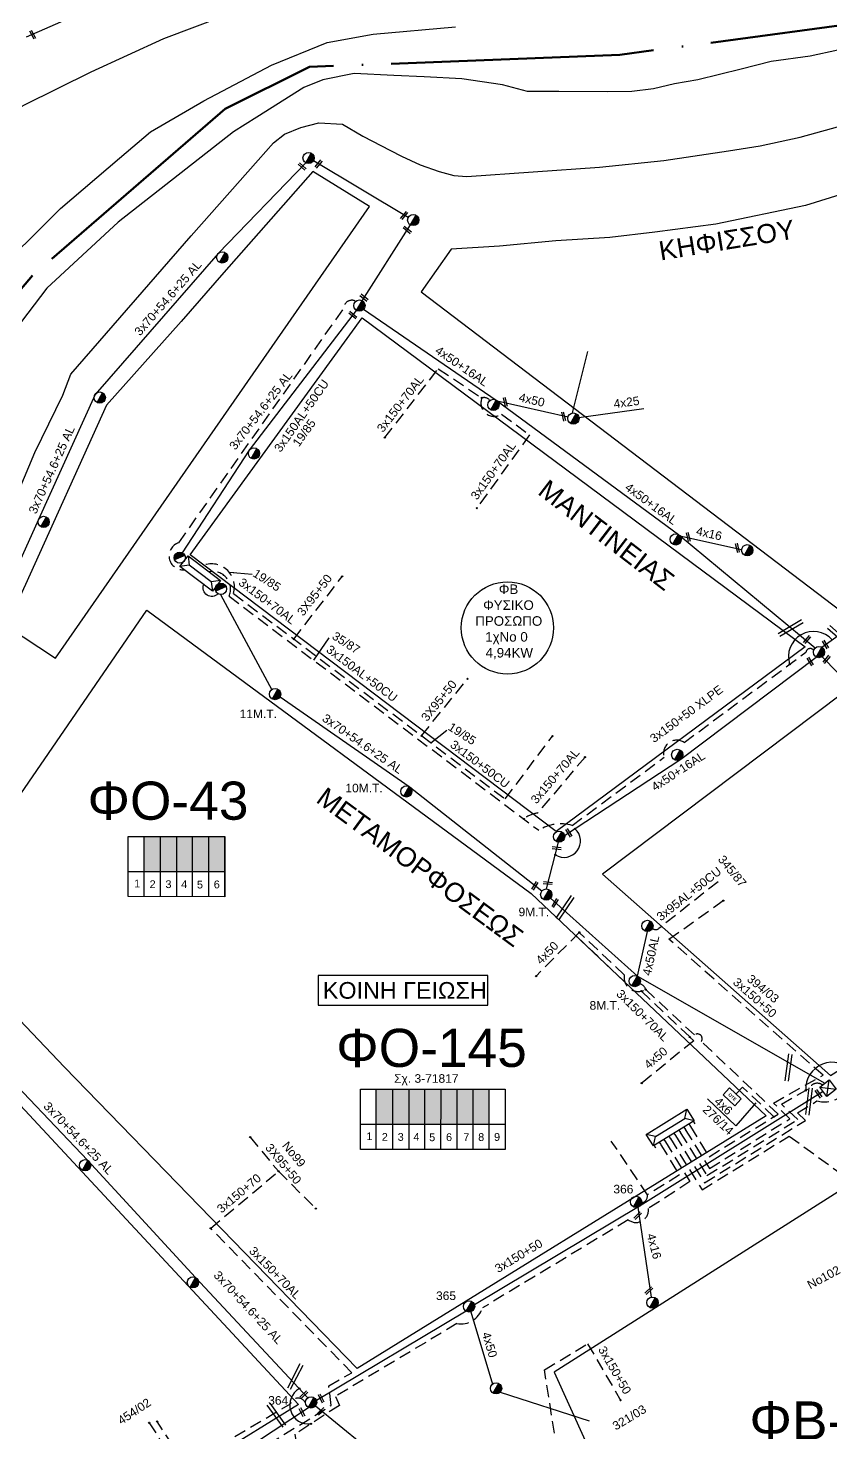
# Model space of a CAD drawing. Header units: millimetres. Extents: x 4998 to 7216, y 1887 to 2914.
# Drawn here: x 6116.1 to 6284.4, y 2134.3 to 2428.9 of the extents above; entities that cross this region are included whole.
import ezdxf
from ezdxf.enums import TextEntityAlignment as Align

# ---------------------------------------------------------------- set-up
doc = ezdxf.new("R2010")
doc.units = ezdxf.units.MM
doc.linetypes.add('ACAD_ISO04W100', pattern=[30, 24, -3, 0, -3])
doc.linetypes.add('DASHED', pattern=[19.05, 12.7, -6.35])
for name, color, linetype, lineweight in [('3x150+50', 7, 'Continuous', 30), ('3x150+50 XLPE', 7, 'SYN_LINE', 30), ('3x150+70', 7, 'Continuous', 30), ('3x150+70AL', 7, 'DASHED', 30), ('3x150AL+50CU', 7, 'Continuous', 30), ('3x70+54.6+25 AL', 7, 'SYN_LINE', 30), ('3X95+50', 7, 'Continuous', 30), ('3x95AL+50CU', 7, 'Continuous', 30), ('4x120+25 AL', 7, 'SYN_LINE', 30), ('4x16', 7, 'Continuous', 30), ('4x25', 7, 'Continuous', 30), ('4x50', 7, 'Continuous', 30), ('4x50+16AL', 7, 'Continuous', 30), ('4x50AL', 7, 'Continuous', 30), ('4x6', 7, 'SYN_LINE', 30), ('Υπόβαθρο ΔΕΗ', 7, 'Continuous', 30)]:
    doc.layers.add(name, color=color, linetype=linetype, lineweight=lineweight)
for name, color, linetype in [('Pillar OTE', 7, 'Continuous'), ('text οδών', 7, 'Continuous'), ('text_kalodion', 7, 'Continuous'), ('Άγνωστα', 7, 'Continuous'), ('ΑΓΝΩΣΤΟ ΥΠΟΓΕΙΟ ΚΑΛΩΔΙΟ', 7, 'DASHED'), ('Επιγραφές - Σχήματα', 7, 'Continuous'), ('Καλώδια ΧΤ   3x150AL+50CU', 7, 'DASHED'), ('Καλώδια ΧΤ   3x150AL+50XLPE', 7, 'DASHED'), ('Μηχανική τομή', 7, 'Continuous'), ('Πλεκτός Στύλος', 7, 'Continuous'), ('Στύλος ΦΜ', 7, 'Continuous'), ('Στύλος ΦΜ @ 1', 7, 'Continuous'), ('Συνδέσεις', 7, 'Continuous'), ('Τομή', 7, 'Continuous'), ('Υποσταθμός εναέριος 2 στύλων', 7, 'Continuous'), ('Υποσταθμός πόλεως', 7, 'Continuous')]:
    doc.layers.add(name, color=color, linetype=linetype)
doc.styles.add('arial', font='ARIAL.TTF')
doc.styles.get("Standard").update_dxf_attribs({"font": 'ARIAL.TTF'})
doc.linetypes.add('PRANES_1r', pattern='A,0.5,[137,SPECLINE.shx,S=1,R=180,X=0,Y=0],0.5', length=1)
doc.linetypes.add('SYN_LINE', pattern='A,0.5,-0.0001,["/\\/\\/\\/",Standard,S=0.1,R=0,X=0,Y=-0.05],-0.25', length=0.7501)
doc.dimstyles.new('ISO-25', dxfattribs={"dimtxt": 2.5, "dimasz": 2.5, "dimexe": 1.25, "dimexo": 0.625, "dimtad": 1, "dimtxsty": 'Standard', "dimcen": 2.5, "dimadec": 0, "dimazin": 0, "dimtfac": 1, "dimtmove": 0, "dimatfit": 3, "dimfxl": 1, "dimarcsym": 0})

# ---------------------------------------------------------------- blocks, each defined once
blk = doc.blocks.new('ΥΠΑΡΧΩΝ ΤΣΙΜΕΝΤΕΝΙΟΣ ΣΤΥΛΟΣ')
at = {"layer": 'Στύλος ΦΜ'}
blk.add_hatch(color=7, dxfattribs=at).paths.add_polyline_path([(-1.29, -2.28, 0.574793), (2.62, 0, 0.268822), (1.3, 2.27)])
at = {"layer": 'Στύλος ΦΜ', "color": 7}
blk.add_line((-1.29, -2.28), (1.3, 2.27), dxfattribs=at)
blk.add_circle((0, 0), 2.62, dxfattribs=at)
at = {"layer": 'Στύλος ΦΜ', "flags": 4}
for tag, p in [('ΤΥΠΟΣ', (-4.91, 3.03)), ('ΑΡΙΘΜΟΣ', (-4.68, 8.05))]:
    blk.add_attdef(tag, p, '', height=4, dxfattribs=at)
blk = doc.blocks.new('ΥΠΟΣΤΑΘΜΟΣ ΕΝΑΕΡΙΟΣ ΕΠΙ 2 ΣΤΥΛΩΝ')
at = {"layer": 'Υποσταθμός εναέριος 2 στύλων', "linetype": 'Continuous'}
for points in [[(-11.97, -2.11, 0.574793), (-8.45, -0.07, 0.268822), (-9.64, 1.98)], [(9.68, -2.15, 0.574793), (13.19, -0.1, 0.268822), (12.01, 1.95)]]:
    blk.add_hatch(color=256, dxfattribs=at).paths.add_polyline_path(points)
for p, q in [((-11.97, -2.11), (-9.64, 1.98)), ((9.68, -2.15), (12.01, 1.95))]:
    blk.add_line(p, q, dxfattribs=at)
for centre in [(-10.81, -0.07), (10.84, -0.1)]:
    blk.add_circle(centre, 2.36, dxfattribs=at)
at = {"layer": 'Υποσταθμός πόλεως', "linetype": 'Continuous', "ltscale": 40}
blk.add_lwpolyline([(-8.57, 2.82), (8.57, 2.82), (8.57, -2.82), (-8.57, -2.82)], close=True, dxfattribs=at)
for points in [[(-5.75, 0), (-8.57, 2.82)], [(-8.57, -2.82), (-5.75, 0)], [(-5.75, 0), (5.75, 0)], [(5.75, 0), (8.57, 2.82)], [(8.57, -2.82), (5.75, 0)]]:
    blk.add_lwpolyline(points, dxfattribs=at)
at = {"layer": 'Υποσταθμός εναέριος 2 στύλων', "ltscale": 40, "flags": 1}
for tag, p in [('ΜΕΤΑΣΧΗΜΑΤΙΣΜΟΣ', (14.09, 2.51)), ('ΙΣΧΥΣ', (14.07, -0.28)), ('ΑΡΙΘΜΟΣ', (14.19, -3))]:
    blk.add_attdef(tag, p, '', height=1.8, dxfattribs=at)
blk = doc.blocks.new('ΜΗΧΑΝΙΚΗ ΤΟΜΗ')
at = {"layer": 'Μηχανική τομή', "ltscale": 40}
for p, q in [((-1.9, 0.8), (5.7, 0.8)), ((-1.9, -0.8), (5.7, -0.8))]:
    blk.add_line(p, q, dxfattribs=at)
blk = doc.blocks.new('_ΣΥΝΔΕΣΗ')
at = {"layer": 'Συνδέσεις', "linetype": 'SYN_LINE', "ltscale": 40}
blk.add_hatch(color=256, dxfattribs=at).paths.add_polyline_path([(0.5, 0, 1), (-0.5, 0, 1)])
at = {"layer": 'Συνδέσεις'}
blk.add_circle((0, 0), 0.5, dxfattribs=at)
blk = doc.blocks.new('ΤΟΜΗ')
at = {"layer": 'Τομή', "ltscale": 40}
for p, q in [((-5.7, 0), (17.1, 0)), ((-5.7, -2.8), (17.1, -2.8))]:
    blk.add_line(p, q, dxfattribs=at)
blk = doc.blocks.new('ΥΠΟΣΤΑΘΜΟΣ ΠΟΛΕΩΣ 9 ΑΝΑΧΩΡΗΣΕΩΝ')
at = {"layer": 'Υποσταθμός πόλεως', "ltscale": 40}
for p, q in [((-9.63, -2.82), (-9.63, -4)), ((-7.12, -2.82), (-7.12, -4)), ((-4.84, -2.82), (-4.84, -4)), ((-2.36, -2.82), (-2.36, -4)), ((0.09, -2.82), (0.09, -4)), ((2.55, -2.82), (2.55, -4)), ((5.02, -2.82), (5.02, -4)), ((7.48, -2.82), (7.48, -4)), ((9.61, -2.82), (9.61, -4))]:
    blk.add_line(p, q, dxfattribs=at)
blk.add_lwpolyline([(-10.02, 2.82), (10.02, 2.82), (10.02, -2.82), (-10.02, -2.82)], close=True, dxfattribs=at)
for points in [[(-7.21, 0), (-10.02, 2.82)], [(-10.02, -2.82), (-7.21, 0)], [(-7.21, 0), (7.21, 0)], [(7.21, 0), (10.02, 2.82)], [(10.02, -2.82), (7.21, 0)]]:
    blk.add_lwpolyline(points, dxfattribs=at)
at = {"layer": 'Υποσταθμός πόλεως', "linetype": 'SYN_LINE', "ltscale": 40, "flags": 1}
for tag, p in [('ΜΕΤΑΣΧΗΜΑΤΙΣΜΟΣ', (10.79, 1.71)), ('ΙΣΧΥΣ', (10.77, -1.08)), ('ΑΡΙΘΜΟΣ', (10.89, -3.8))]:
    blk.add_attdef(tag, p, '', height=1.8, dxfattribs=at)
blk = doc.blocks.new('STYLOS PLEKTOS')
at = {"layer": 'Πλεκτός Στύλος', "ltscale": 40}
blk.add_lwpolyline([(731.77, 1613.62), (736.74, 1613.62), (736.74, 1608.66), (731.77, 1608.66)], close=True, dxfattribs=at)
blk.add_lwpolyline([(731.77, 1613.62), (736.74, 1608.66), (731.77, 1608.66), (736.74, 1613.62)], dxfattribs=at)
blk = doc.blocks.new('PILLAR ΟΤΕ')
at = {"layer": 'Pillar OTE', "ltscale": 40}
blk.add_lwpolyline([(-3.31, 2.02), (3.39, 2.02), (3.39, -1.99), (-3.31, -1.99)], close=True, dxfattribs=at)
at = {"layer": 'Pillar OTE', "insert": (-1.81, 0.71), "char_height": 1.3575, "width": 109.961, "attachment_point": 1}
blk.add_mtext('{\\fArial|b1|i0|c161|p34;OTE}', dxfattribs=at)

msp = doc.modelspace()

# ---------------------------------------------------------------- hatches: boundary and pattern name
at = {"layer": 'Καλώδια ΧΤ   3x150AL+50CU', "linetype": 'DASHED', "lineweight": -3, "ltscale": 0.2}
h = msp.add_hatch(color=173, dxfattribs=at)
h.dxf.hatch_style = 1
h.paths.add_polyline_path([(6143.88, 2259.37), (6140.44, 2259.37), (6140.44, 2252.01), (6143.88, 2252.01)])
h = msp.add_hatch(color=85, dxfattribs=at)
h.dxf.hatch_style = 1
h.paths.add_polyline_path([(6143.88, 2252.01), (6147.32, 2252.01), (6147.32, 2259.37), (6143.88, 2259.37)])
h = msp.add_hatch(color=2, dxfattribs=at)
h.dxf.hatch_style = 1
h.paths.add_polyline_path([(6150.62, 2259.37), (6147.32, 2259.37), (6147.32, 2252.01), (6150.62, 2252)])
h = msp.add_hatch(color=1, dxfattribs=at)
h.dxf.hatch_style = 1
h.paths.add_polyline_path([(6150.62, 2252), (6154, 2252), (6154, 2259.37), (6150.62, 2259.37)])
h = msp.add_hatch(color=151, dxfattribs=at)
h.dxf.hatch_style = 1
h.paths.add_polyline_path([(6154, 2252), (6157.4, 2252), (6157.4, 2259.37), (6154, 2259.37)])
h = msp.add_hatch(color=1, dxfattribs=at)
h.dxf.hatch_style = 1
h.paths.add_polyline_path([(6192.56, 2206.37), (6189.12, 2206.37), (6189.12, 2199.01), (6192.56, 2199)])
h = msp.add_hatch(color=151, dxfattribs=at)
h.dxf.hatch_style = 1
h.paths.add_polyline_path([(6192.56, 2199), (6196, 2199), (6196, 2206.37), (6192.56, 2206.37)])
h = msp.add_hatch(color=62, dxfattribs=at)
h.dxf.hatch_style = 1
h.paths.add_polyline_path([(6199.3, 2206.37), (6196, 2206.37), (6196, 2199), (6199.3, 2199)])
h = msp.add_hatch(color=85, dxfattribs=at)
h.dxf.hatch_style = 1
h.paths.add_polyline_path([(6199.3, 2199), (6202.68, 2198.99), (6202.69, 2206.37), (6199.3, 2206.37)])
h = msp.add_hatch(color=6, dxfattribs=at)
h.dxf.hatch_style = 1
h.paths.add_polyline_path([(6202.68, 2198.99), (6206.08, 2198.99), (6206.08, 2206.37), (6202.69, 2206.37)])
h = msp.add_hatch(color=173, dxfattribs=at)
h.dxf.hatch_style = 1
h.paths.add_polyline_path([(6206.08, 2198.99), (6209.48, 2198.99), (6209.48, 2206.36), (6206.08, 2206.36)])
h = msp.add_hatch(color=133, dxfattribs=at)
h.dxf.hatch_style = 1
h.paths.add_polyline_path([(6209.42, 2198.99), (6212.81, 2198.98), (6212.82, 2206.36), (6209.42, 2206.36)])

# ---------------------------------------------------------------- linework, layer by layer
at = {"lineweight": -3, "ltscale": 0.2}
msp.add_circle((6216.61, 2303.09), 9.67, dxfattribs=at)
at = {"layer": '3x150+50', "color": 151, "linetype": 'DASHED', "lineweight": -3, "ltscale": 0.2}
msp.add_lwpolyline([(6253.91, 2197.9), (6258.97, 2189.72), (6275.84, 2200.13), (6272.37, 2203.42), (6282.78, 2209.28), (6250.47, 2237.8), (6261.87, 2245.9)], dxfattribs=at)
at = {"layer": '3x150+50', "color": 62, "linetype": 'DASHED', "lineweight": -3, "ltscale": 0.2}
msp.add_lwpolyline([(6252.86, 2197.26), (6258.45, 2188.22), (6277.47, 2199.97), (6274.04, 2203.21), (6279.85, 2206.49, -0.469685), (6282.66, 2207.24)], format="xyb", dxfattribs=at)
at = {"layer": '3x150+50', "color": 85, "linetype": 'DASHED', "lineweight": -3, "ltscale": 0.2}
msp.add_lwpolyline([(6249.72, 2195.31), (6254.87, 2186.98), (6246.16, 2181.31, -0.669386), (6241.96, 2178.95), (6211.39, 2160.47, -0.376843), (6206.01, 2157.17), (6180.59, 2141.92), (6181.41, 2140.04), (6172.03, 2133.96), (6172.29, 2132.69), (6167.75, 2129.92)], format="xyb", dxfattribs=at)
at = {"layer": '3x150+50', "color": 173, "linetype": 'DASHED', "lineweight": -3, "ltscale": 0.2}
msp.add_lwpolyline([(6245.98, 2184.21), (6238.39, 2195.46)], dxfattribs=at)
at = {"layer": '3x150+50', "color": 133, "linetype": 'DASHED', "lineweight": -3, "ltscale": 0.2}
msp.add_lwpolyline([(6250.78, 2195.97), (6257.41, 2185.23), (6275.69, 2196.52), (6287.55, 2187.9), (6288.45, 2188.39, -0.705787), (6289.45, 2189.08, -2.165294)], format="xyb", dxfattribs=at)
at = {"layer": '3x150+50', "color": 173, "linetype": 'DASHED', "lineweight": -3, "ltscale": 0.2}
msp.add_lwpolyline([(6248.75, 2194.71), (6252.68, 2188.35), (6245.98, 2184.21, -0.378575), (6244.76, 2182.45)], format="xyb", dxfattribs=at)
at = {"layer": '3x150+50', "color": 2, "linetype": 'DASHED', "lineweight": -3, "ltscale": 0.2}
msp.add_lwpolyline([(6267.42, 2073.82, 0.205108), (6269.08, 2075.97), (6271.15, 2078.6), (6273.24, 2077.28), (6276.53, 2081.76), (6265.24, 2089.91, -0.56087), (6259.02, 2093.98), (6226.81, 2115.8), (6228.82, 2119.15), (6224.39, 2147.48), (6233.43, 2152.94), (6240.41, 2141.01)], format="xyb", dxfattribs=at)
at = {"layer": '3x150+50', "color": 6, "linetype": 'DASHED', "lineweight": -3, "ltscale": 0.2}
for points in [[(6141.5, 2136.39), (6149.09, 2124.59), (6149.75, 2124.85)], [(6149.75, 2124.85), (6150.63, 2125.39), (6143.2, 2136.62)]]:
    msp.add_lwpolyline(points, dxfattribs=at)
at = {"layer": '3x150+50 XLPE', "color": 1, "linetype": 'DASHED', "lineweight": -3, "ltscale": 0.2}
msp.add_lwpolyline([(6251.82, 2196.61), (6257.93, 2186.72), (6279.1, 2199.8), (6277.45, 2201.36), (6281.5, 2203.89, 0.477914), (6288.68, 2208.87), (6308.67, 2221.05, 0.300005), (6313.29, 2224), (6332.5, 2236.95, 0.32599), (6335.03, 2238.28)], format="xyb", dxfattribs=at)
at = {"layer": '3x150+70', "color": 85, "linetype": 'DASHED', "lineweight": -3, "ltscale": 0.2}
msp.add_lwpolyline([(6154.41, 2177.17), (6168.62, 2189.13)], dxfattribs=at)
at = {"layer": '3x150+70AL', "color": 85, "linetype": 'DASHED', "lineweight": -3, "ltscale": 0.2}
for points in [[(6190.93, 2343), (6202.12, 2357.44), (6211.26, 2351.32, -0.326335), (6212.95, 2350.78, 22.441976)], [(6211.26, 2351.32, 0.741426), (6215.4, 2347.93), (6221.24, 2343.57), (6210.21, 2328.22)]]:
    msp.add_lwpolyline(points, format="xyb", dxfattribs=at)
at = {"layer": '3x150+70AL', "color": 1, "linetype": 'DASHED', "lineweight": -3, "ltscale": 0.2}
msp.add_lwpolyline([(6152.52, 2316.06, -0.655083), (6159.16, 2310.32), (6216.15, 2267.22), (6226.05, 2280.4)], format="xyb", dxfattribs=at)
at = {"layer": '3x150+70AL', "color": 151, "linetype": 'DASHED', "lineweight": -3, "ltscale": 0.2}
msp.add_lwpolyline([(6232.89, 2276), (6222.92, 2264.24, 0.155502), (6220.05, 2263.01, -0.798596)], format="xyb", dxfattribs=at)
at = {"layer": '3x150+70AL', "color": 6, "linetype": 'DASHED', "lineweight": -3, "ltscale": 0.2}
for points in [[(6245.58, 2227.26, -0.635879), (6241.1, 2230.32), (6231.68, 2239.22)], [(6254.96, 2198.55), (6258.89, 2192.19), (6273.35, 2201.12), (6257.26, 2216.37, 0.863497), (6255.84, 2217.72), (6245.58, 2227.26, 0.278423), (6244.34, 2228.44)]]:
    msp.add_lwpolyline(points, format="xyb", dxfattribs=at)
msp.add_lwpolyline([(6244.69, 2226.92), (6254.86, 2217.28)], dxfattribs=at)
at = {"layer": '3x150+70AL', "color": 85, "linetype": 'DASHED', "lineweight": -3, "ltscale": 0.2}
msp.add_lwpolyline([(6166.52, 2131.9), (6179.69, 2140.03), (6179.15, 2144.1), (6184, 2146.87), (6154.41, 2177.17)], dxfattribs=at)
at = {"layer": '3x150AL+50CU', "color": 2, "linetype": 'DASHED', "lineweight": -3, "ltscale": 0.2}
msp.add_lwpolyline([(6148.87, 2315.29, -0.904144), (6147.74, 2320.97), (6182.25, 2370.04, -0.537919), (6184.72, 2371.67, -0.537919)], format="xyb", dxfattribs=at)
at = {"layer": '3x150AL+50CU', "color": 151, "linetype": 'DASHED', "lineweight": -3, "ltscale": 0.2}
msp.add_lwpolyline([(6154.09, 2314.87, -0.606552), (6158.27, 2309.73), (6223.19, 2260.64, -0.221256), (6230.19, 2261.65), (6249.47, 2275.95, -0.71394), (6253.66, 2279.06), (6279.2, 2298.01, -0.67042), (6280.81, 2298.39)], format="xyb", dxfattribs=at)
at = {"layer": '3x150AL+50CU', "linetype": 'Continuous', "lineweight": -3, "ltscale": 0.2}
msp.add_lwpolyline([(6155.95, 2310.28, -0.837039), (6152.95, 2312.2, 1.805192)], format="xyb", dxfattribs=at)
at = {"layer": '3x70+54.6+25 AL', "color": 2, "linetype": 'SYN_LINE', "lineweight": -3, "ltscale": 20}
for points in [[(6174.34, 2400.62), (6155.99, 2381.62), (6130.19, 2352.07), (6118.31, 2325.8), (6111.76, 2311.19), (6108.73, 2301.86)], [(6195.82, 2389.14), (6175.95, 2401.09)], [(6186.17, 2371.72), (6196.3, 2387.62)]]:
    msp.add_lwpolyline(points, dxfattribs=at)
at = {"layer": '3x70+54.6+25 AL', "color": 85, "linetype": 'SYN_LINE', "lineweight": -3, "ltscale": 20}
for points in [[(6148.52, 2318.85), (6162.52, 2340.36), (6185.01, 2369.68)], [(6174.8, 2141.62), (6151.25, 2166.85), (6128.67, 2191.42), (6101.45, 2219.93)]]:
    msp.add_lwpolyline(points, dxfattribs=at)
at = {"layer": '3x70+54.6+25 AL', "color": 173, "linetype": 'SYN_LINE', "lineweight": -3, "ltscale": 20}
for points in [[(6156.44, 2310.12), (6167.2, 2290.13)], [(6168.96, 2288.65), (6196.02, 2269.81), (6223.86, 2247.94)], [(6282.78, 2205.87), (6244.45, 2181.88), (6209.71, 2161.1)], [(6207.99, 2159.77), (6176.57, 2141.03)], [(6176.39, 2139.93), (6191.24, 2127.77)]]:
    msp.add_lwpolyline(points, dxfattribs=at)
at = {"layer": '3x70+54.6+25 AL', "color": 173, "linetype": 'SYN_LINE', "lineweight": -3, "ltscale": 12}
msp.add_lwpolyline([(6224.83, 2248.35), (6227.33, 2258.14)], dxfattribs=at)
at = {"layer": '3x70+54.6+25 AL', "color": 6, "linetype": 'SYN_LINE', "lineweight": -3, "ltscale": 20}
msp.add_lwpolyline([(6225.64, 2246.39), (6243.89, 2230.04), (6283.14, 2207.6)], dxfattribs=at)
at = {"layer": '3x70+54.6+25 AL', "color": 27, "linetype": 'SYN_LINE', "lineweight": -3, "ltscale": 20}
msp.add_lwpolyline([(6067.59, 2072.31), (6083.14, 2081.81), (6103.42, 2094.06), (6137.7, 2114.97), (6174.88, 2139.62)], dxfattribs=at)
at = {"layer": '3X95+50', "color": 1, "linetype": 'DASHED', "lineweight": -3, "ltscale": 0.2}
for points in [[(6171.83, 2300.73), (6181.98, 2313.91)], [(6198.62, 2280.47), (6208.23, 2292.4)]]:
    msp.add_lwpolyline(points, dxfattribs=at)
at = {"layer": '3X95+50', "color": 85, "linetype": 'DASHED', "lineweight": -3, "ltscale": 0.2}
msp.add_lwpolyline([(6162.67, 2196.31), (6168.62, 2189.13), (6176.46, 2181.29)], dxfattribs=at)
at = {"layer": '3x95AL+50CU', "color": 6, "linetype": 'DASHED', "lineweight": -3, "ltscale": 0.2}
msp.add_lwpolyline([(6260.79, 2249.87), (6248.33, 2240.03, -0.369475), (6247.03, 2240.08, -22.658556)], format="xyb", dxfattribs=at)
at = {"layer": '4x120+25 AL', "color": 151, "linetype": 'SYN_LINE', "lineweight": -3, "ltscale": 20}
msp.add_lwpolyline([(6282.51, 2299.03), (6310.75, 2319.23), (6335.32, 2337.68), (6370.52, 2366.11)], dxfattribs=at)
at = {"layer": '4x16', "color": 85, "linetype": 'Continuous', "lineweight": -3, "ltscale": 0.2}
msp.add_lwpolyline([(6252.79, 2322.41), (6265.71, 2319.54)], dxfattribs=at)
at = {"layer": '4x16', "color": 173, "linetype": 'Continuous', "lineweight": -3, "ltscale": 0.2}
msp.add_lwpolyline([(6243.92, 2181.57), (6246.73, 2162.72)], dxfattribs=at)
at = {"layer": '4x25', "color": 85, "linetype": 'SYN_LINE', "lineweight": -3, "ltscale": 15}
for points in [[(6230.25, 2348.17), (6233.48, 2361.04)], [(6231.6, 2347.24), (6245.19, 2349.09)]]:
    msp.add_lwpolyline(points, dxfattribs=at)
at = {"layer": '4x50', "color": 85, "linetype": 'Continuous', "lineweight": -3, "ltscale": 0.2}
msp.add_lwpolyline([(6214.49, 2350.72), (6229.32, 2347.35)], dxfattribs=at)
at = {"layer": '4x50', "color": 6, "linetype": 'DASHED', "lineweight": -3, "ltscale": 0.2}
for points in [[(6231.68, 2239.22), (6222.64, 2230.07)], [(6254.86, 2217.28), (6255.66, 2216.52), (6244.76, 2207.6)]]:
    msp.add_lwpolyline(points, dxfattribs=at)
at = {"layer": '4x50', "color": 173, "linetype": 'SYN_LINE', "lineweight": -3, "ltscale": 20}
for points in [[(6208.94, 2159.67), (6213.47, 2144.51)], [(6215.07, 2142.77), (6233.77, 2136.76)]]:
    msp.add_lwpolyline(points, dxfattribs=at)
at = {"layer": '4x50+16AL', "color": 1, "linetype": 'Continuous', "lineweight": -3, "ltscale": 0.2}
msp.add_lwpolyline([(6174.52, 2451.07), (6145.49, 2440.1), (6115.73, 2426.99)], dxfattribs=at)
at = {"layer": '4x50+16AL', "color": 85, "linetype": 'Continuous', "lineweight": -3, "ltscale": 0.2}
msp.add_lwpolyline([(6186.46, 2369.91), (6214.27, 2350.89), (6252.48, 2322.67), (6281.13, 2298.88)], dxfattribs=at)
at = {"layer": '4x50+16AL', "color": 173, "linetype": 'Continuous', "lineweight": -3, "ltscale": 0.2}
for points in [[(6228.59, 2259.53), (6252.94, 2275.55), (6281.35, 2296.98)], [(6282.61, 2297.05), (6298.97, 2280.32), (6318.6, 2258.77), (6333.96, 2240.38)]]:
    msp.add_lwpolyline(points, dxfattribs=at)
at = {"layer": '4x50AL', "color": 6, "linetype": 'Continuous', "lineweight": -3, "ltscale": 0.2}
msp.add_lwpolyline([(6243.89, 2230.04), (6245.95, 2239.42)], dxfattribs=at)
at = {"layer": '4x6', "color": 6, "linetype": 'DASHED', "lineweight": -3, "ltscale": 0.2}
msp.add_lwpolyline([(6272.47, 2200.57), (6265.91, 2206.79), (6264.57, 2205.38)], dxfattribs=at)
at = {"layer": 'Pillar OTE', "lineweight": -3, "ltscale": 40}
for points in [[(6137.11, 2246.73), (6137.11, 2259.37), (6157.4, 2259.37), (6157.4, 2246.72), (6137.11, 2246.74)], [(6140.44, 2246.73), (6140.44, 2259.37)], [(6143.88, 2246.73), (6143.88, 2259.37)], [(6147.32, 2246.73), (6147.32, 2259.37)], [(6150.62, 2246.72), (6150.62, 2259.37)], [(6154, 2246.72), (6154, 2259.37)], [(6157.4, 2246.72), (6157.4, 2259.37)], [(6137.11, 2252.02), (6157.4, 2252)], [(6185.79, 2193.73), (6185.79, 2206.37), (6216.13, 2206.37), (6216.13, 2193.7), (6185.79, 2193.73)], [(6189.12, 2193.72), (6189.12, 2206.37)], [(6192.56, 2193.72), (6192.56, 2206.37)], [(6196, 2193.72), (6196, 2206.37)], [(6199.3, 2193.71), (6199.3, 2206.37)], [(6202.68, 2193.71), (6202.69, 2206.37)], [(6206.08, 2193.71), (6206.08, 2206.37)], [(6209.42, 2193.7), (6209.42, 2206.37)], [(6212.81, 2193.7), (6212.81, 2206.37)], [(6185.79, 2199.01), (6216.13, 2198.98)]]:
    msp.add_lwpolyline(points, dxfattribs=at)
at = {"layer": 'ΑΓΝΩΣΤΟ ΥΠΟΓΕΙΟ ΚΑΛΩΔΙΟ', "color": 85, "linetype": 'DASHED', "lineweight": -3, "ltscale": 0.2}
msp.add_lwpolyline([(6163.22, 2127.12), (6160.04, 2125.03), (6156.16, 2131.58), (6171.13, 2140.36, -0.72014), (6174.29, 2140.5, -78.628314)], format="xyb", dxfattribs=at)
at = {"layer": 'Επιγραφές - Σχήματα', "color": 190, "lineweight": -3}
msp.add_lwpolyline([(6176.96, 2223.99), (6212.48, 2223.99), (6212.48, 2230.17), (6176.96, 2230.17)], close=True, dxfattribs=at)
at = {"layer": 'Καλώδια ΧΤ   3x150AL+50XLPE', "linetype": 'DASHED', "lineweight": -3, "ltscale": 0.2}
msp.add_lwpolyline([(6231, 2238.53), (6241.1, 2228.95)], dxfattribs=at)
at = {"layer": 'Υπόβαθρο ΔΕΗ', "color": 1, "linetype": 'ACAD_ISO04W100', "lineweight": 50, "ltscale": 2}
msp.add_lwpolyline([(6875.63, 2894.56), (6877.34, 2846.94), (6789.46, 2728.42), (6770.52, 2707.68), (6735.34, 2642.61), (6643.69, 2588.11), (6538.68, 2544.64), (6459.34, 2483.54), (6366.41, 2440.13), (6240.21, 2423.29), (6175.15, 2420.75), (6157.42, 2411.94), (6117.06, 2377.02), (6097.86, 2354.42), (6056.76, 2253.54), (6013.41, 2177.22), (5914.93, 2205.37), (5712.02, 2301.75), (5516.53, 2394.53), (5477.12, 2307.98), (5198.63, 2458.37), (5075.92, 2223.97), (5041.82, 2232.51)], dxfattribs=at)
at = {"layer": 'Υπόβαθρο ΔΕΗ', "color": 7, "lineweight": -3}
for points in [[(5957.6, 2149.17), (5940.79, 2154.77), (5927.82, 2162.33), (5941.75, 2178.32), (5950.71, 2188.66), (5979.58, 2209.33), (6008.04, 2229.72), (6021.82, 2249.13), (6035.86, 2284.69), (6044.38, 2309.69), (6065.9, 2356.83), (6071.88, 2369.85), (6077.28, 2378.23), (6092.49, 2397.07), (6108.48, 2409.05), (6115.38, 2412.83), (6129.32, 2419.73), (6144.62, 2426.74), (6162.94, 2433.66)], [(6105.03, 2310.19), (6117.56, 2339.89), (6123.41, 2351.89), (6125.07, 2356.31), (6150.29, 2385.35), (6164.36, 2401.2), (6167.58, 2404.85), (6169.91, 2406.63), (6173.29, 2408.03), (6177.09, 2409.04), (6182.04, 2408.77), (6186.31, 2406.21), (6192.1, 2403.23), (6194.39, 2402.03), (6198.31, 2400.24), (6202.28, 2398.8), (6205.4, 2397.98), (6208.14, 2397.78), (6235.94, 2399.74), (6249.4, 2401.16), (6262.94, 2403.12), (6269.61, 2404.17), (6278, 2406), (6291.12, 2409.65)], [(6264.49, 2198.64), (6258.58, 2204.3)]]:
    msp.add_lwpolyline(points, dxfattribs=at)
at = {"layer": 'Υπόβαθρο ΔΕΗ', "linetype": 'PRANES_1r', "lineweight": -3, "ltscale": 0.2}
for points in [[(6107.6, 2375.92), (6122.9, 2391.08), (6135.32, 2401.62), (6141.82, 2407.14), (6152.96, 2413.67), (6167.19, 2421.11), (6178.85, 2425.89), (6188.48, 2427.6), (6205.73, 2429.18)], [(6291.65, 2425.52), (6280.11, 2423.02), (6271.92, 2421.87), (6265.59, 2420.31), (6256.51, 2418.01), (6251.63, 2417.22), (6247.27, 2416.18), (6242.71, 2415.62), (6237.6, 2415.51), (6227.42, 2415.58), (6220.85, 2415.62), (6215.56, 2417.01), (6207.06, 2418.28), (6199.14, 2418.67), (6192.77, 2418.98), (6184.52, 2419.39), (6177.89, 2418.01), (6173.91, 2416.46), (6164.07, 2410.22), (6159.19, 2407.12), (6134.99, 2388.16), (6120.04, 2374.34), (6113.43, 2365.62)]]:
    msp.add_lwpolyline(points, dxfattribs=at)
at = {"layer": 'Υπόβαθρο ΔΕΗ', "color": 7, "lineweight": -3}
for points in [[(6361.45, 2361.1), (6330.23, 2393.75), (6325.44, 2398.19), (6324.01, 2399.82), (6322.23, 2400.74), (6319.58, 2402.27), (6316.96, 2403.09), (6312.55, 2402.99), (6308.28, 2401.85), (6303.25, 2399.91), (6297.04, 2397.51), (6292.57, 2395.87), (6279.13, 2391.72), (6260.27, 2387.75), (6247.54, 2386.12), (6238.09, 2384.99), (6226.73, 2384.25), (6214.96, 2383.15), (6204.82, 2382.54), (6198.56, 2373.56), (6288.34, 2305.3)], [(6111.62, 2303.5), (6121.84, 2296.72), (6187.7, 2391.48), (6175.79, 2398.85), (6157.17, 2377.63), (6148.24, 2367.33), (6132.59, 2349.84), (6115.6, 2312.18)], [(6186.14, 2368.15), (6279.03, 2299.13), (6226.83, 2260.4), (6150.12, 2318.4)], [(6141.05, 2306.78), (6221.62, 2247.42), (6270.84, 2200.74), (6185.11, 2147.78), (6123.74, 2211), (6110.22, 2225.13), (6106.3, 2230.9), (6104.08, 2235.5), (6103, 2241.41), (6103.12, 2245.57), (6105.01, 2253.71), (6109.64, 2261.15)], [(6286.9, 2289.39), (6236.55, 2251.42), (6284.33, 2209.25), (6332.32, 2239.39)], [(6034.85, 2091.69), (6043.61, 2158.73), (6085.58, 2223.12), (6099.65, 2218.89), (6172.81, 2140.21), (6064.15, 2073.09)], [(6335.1, 2156.06), (6289.61, 2187.1), (6226.43, 2147.03), (6236.37, 2125.08), (6231.02, 2117), (6279.85, 2082.7)]]:
    msp.add_lwpolyline(points, close=True, dxfattribs=at)
at = {"layer": 'Υπόβαθρο ΔΕΗ', "lineweight": -3}
for centre, radius, start, end in [((6280.81, 2297.07), 5.28, 42.1255, 197.6807), ((6228.5, 2258.4), 3.43, 237.4691, 48.4608), ((6284.72, 2206.41), 5.58, 39.4651, 183.3248), ((6174.95, 2140.1), 3.97, 119.5384, 276.7322)]:
    msp.add_arc(centre, radius, start, end, dxfattribs=at)

# ---------------------------------------------------------------- block references
at = {"layer": '3x150+50', "lineweight": -3, "ltscale": 0.2, "xscale": 0.5, "yscale": 0.5, "zscale": 0.5, "rotation": 37.45041237552595}
msp.add_blockref('STYLOS PLEKTOS', (6482.21, 1343.79), dxfattribs=at)
at = {"layer": 'Pillar OTE', "xscale": 0.5, "yscale": 0.5, "zscale": 0.5, "rotation": 317.0000000000001}
msp.add_blockref('PILLAR ΟΤΕ', (6263.71, 2204.73), dxfattribs=at)
at = {"layer": 'Μηχανική τομή', "lineweight": -3}
for p, xscale, yscale, zscale, rotation in [((6116.83, 2427.98), 0.2499999999999677, 0.2499999999999677, 0.2499999999999677, 297.7331884714443), ((6173.95, 2399.55), 0.2499999999999677, 0.2499999999999677, 0.2499999999999677, 137.3472230877707), ((6176.76, 2400.02), 0.2499999999999677, 0.2499999999999677, 0.2499999999999677, 50.16249070160573), ((6194.69, 2389.23), 0.2499999999999677, 0.2499999999999677, 0.2499999999999677, 50.16249070160573), ((6195.24, 2386.9), 0.2499999999999677, 0.2499999999999677, 0.2499999999999677, 321.0299712629217), ((6186.17, 2372.68), 0.2499999999999677, 0.2499999999999677, 0.2499999999999677, 321.0299712629217), ((6183.84, 2369.04), 0.2499999999999677, 0.2499999999999677, 0.2499999999999677, 321.0299712629217), ((6216.01, 2350.96), 0.2499999999999676, 0.2499999999999676, 0.2499999999999676, 283.6774560750442), ((6228.23, 2347.9), 0.2499999999999676, 0.2499999999999676, 0.2499999999999676, 283.6774560750442), ((6254.36, 2322.65), 0.2499999999999676, 0.2499999999999676, 0.2499999999999676, 283.6774560750442), ((6264.69, 2320.35), 0.2499999999999676, 0.2499999999999676, 0.2499999999999676, 283.6774560750442), ((6279.71, 2301.01), 0.2499999999999676, 0.2499999999999676, 0.2499999999999676, 230.0353794467205), ((6283.04, 2300.01), 0.2499999999999676, 0.2499999999999676, 0.2499999999999676, 300.7766191402778), ((6279.8, 2296.44), 0.2499999999999676, 0.2499999999999676, 0.2499999999999676, 300.7766191402778), ((6283.8, 2296.85), 0.2499999999999676, 0.2499999999999676, 0.2499999999999676, 230.0353794467205), ((6229.21, 2260.54), 0.2499999999999676, 0.2499999999999676, 0.2499999999999676, 300.7766191402778), ((6226.47, 2256.97), 0.2499999999999676, 0.2499999999999676, 0.2499999999999676, 354.2515595385352), ((6222.13, 2248.61), 0.2499999999999675, 0.2499999999999675, 0.2499999999999675, 58.87226553010733), ((6224.61, 2249.67), 0.2499999999999675, 0.2499999999999675, 0.2499999999999675, 354.2515595385352), ((6226.38, 2244.99), 0.2499999999999675, 0.2499999999999675, 0.2499999999999675, 58.87226553010733), ((6282.15, 2205), 0.2499999999999677, 0.2499999999999677, 0.2499999999999677, 125.665100524919), ((6244.25, 2180.16), 0.2499999999999676, 0.2499999999999676, 0.2499999999999676, 224.0754864932773), ((6246.6, 2164.42), 0.2499999999999676, 0.2499999999999676, 0.2499999999999676, 224.0754864932773), ((6174.28, 2142.59), 0.2499999999999676, 0.2499999999999676, 0.2499999999999676, 224.0754864932773), ((6177.32, 2141.96), 0.2499999999999676, 0.2499999999999676, 0.2499999999999676, 296.9994290486534), ((6173.29, 2139.05), 0.2499999999999676, 0.2499999999999676, 0.2499999999999676, 296.9994290486534), ((6177.92, 2139.08), 0.2499999999999676, 0.2499999999999676, 0.2499999999999676, 224.0754864932773)]:
    msp.add_blockref('ΜΗΧΑΝΙΚΗ ΤΟΜΗ', p, dxfattribs=dict(at, xscale=xscale, yscale=yscale, zscale=zscale, rotation=rotation))
at = {"layer": 'Στύλος ΦΜ @ 1', "lineweight": -3, "ltscale": 40}
for p, xscale, yscale, zscale in [((6174.92, 2401.65), 0.4499999999997561, 0.4499999999997561, 0.4499999999997561), ((6196.88, 2388.64), 0.4499999999997561, 0.4499999999997561, 0.4499999999997561), ((6156.83, 2380.79), 0.4499999999997561, 0.4499999999997561, 0.4499999999997561), ((6185.59, 2370.7), 0.4499999999997561, 0.4499999999997561, 0.4499999999997561), ((6131.16, 2351.41), 0.4499999999997561, 0.4499999999997561, 0.4499999999997561), ((6213.69, 2349.86), 0.4499999999997561, 0.4499999999997561, 0.4499999999997561), ((6230.45, 2347.01), 0.4499999999997561, 0.4499999999997561, 0.4499999999997561), ((6163.48, 2339.68), 0.4499999999997561, 0.4499999999997561, 0.4499999999997561), ((6119.39, 2325.33), 0.4499999999997561, 0.4499999999997561, 0.4499999999997561), ((6251.89, 2321.65), 0.4499999999997561, 0.4499999999997561, 0.4499999999997561), ((6266.88, 2319.39), 0.4499999999997561, 0.4499999999997561, 0.4499999999997561), ((6281.93, 2298.01), 0.4499999999998616, 0.4499999999998616, 0.4499999999998616), ((6252.21, 2276.47), 0.4499999999998616, 0.4499999999998616, 0.4499999999998616), ((6227.44, 2259.31), 0.4499999999998616, 0.4499999999998616, 0.4499999999998616), ((6245.97, 2240.59), 0.4499999999998616, 0.4499999999998616, 0.4499999999998616), ((6128.09, 2190.4), 0.4499999999998616, 0.4499999999998616, 0.4499999999998616), ((6150.67, 2165.83), 0.4499999999998616, 0.4499999999998616, 0.4499999999998616), ((6247.03, 2161.58), 0.4499999999998616, 0.4499999999998616, 0.4499999999998616), ((6214.23, 2143.6), 0.4499999999998616, 0.4499999999998616, 0.4499999999998616)]:
    msp.add_blockref('ΥΠΑΡΧΩΝ ΤΣΙΜΕΝΤΕΝΙΟΣ ΣΤΥΛΟΣ', p, dxfattribs=dict(at, xscale=xscale, yscale=yscale, zscale=zscale))
ref = msp.add_blockref('ΥΠΑΡΧΩΝ ΤΣΙΜΕΝΤΕΝΙΟΣ ΣΤΥΛΟΣ', (6167.91, 2289.2), dxfattribs=dict(at, xscale=0.449999999999922, yscale=0.449999999999922, zscale=0.449999999999922))
ref.add_attrib('ΤΥΠΟΣ', '11M.T.', (6160.48, 2284.17), dxfattribs={"layer": 'Στύλος ΦΜ', "height": 1.8, "flags": 4})
ref = msp.add_blockref('ΥΠΑΡΧΩΝ ΤΣΙΜΕΝΤΕΝΙΟΣ ΣΤΥΛΟΣ', (6195.43, 2268.79), dxfattribs=dict(at, xscale=0.449999999999922, yscale=0.449999999999922, zscale=0.449999999999922))
ref.add_attrib('ΤΥΠΟΣ', '10M.T.', (6182.65, 2268.61), dxfattribs={"layer": 'Στύλος ΦΜ', "height": 1.8, "flags": 4})
ref = msp.add_blockref('ΥΠΑΡΧΩΝ ΤΣΙΜΕΝΤΕΝΙΟΣ ΣΤΥΛΟΣ', (6224.75, 2247.17), dxfattribs=dict(at, xscale=0.449999999999922, yscale=0.449999999999922, zscale=0.449999999999922))
ref.add_attrib('ΤΥΠΟΣ', '9M.T.', (6218.94, 2242.62), dxfattribs={"layer": 'Στύλος ΦΜ', "height": 1.8, "flags": 4})
ref = msp.add_blockref('ΥΠΑΡΧΩΝ ΤΣΙΜΕΝΤΕΝΙΟΣ ΣΤΥΛΟΣ', (6243.31, 2229.02), dxfattribs=dict(at, xscale=0.449999999999922, yscale=0.449999999999922, zscale=0.449999999999922))
ref.add_attrib('ΤΥΠΟΣ', '8M.T.', (6233.83, 2223.02), dxfattribs={"layer": 'Στύλος ΦΜ', "height": 1.8, "flags": 4})
ref = msp.add_blockref('ΥΠΑΡΧΩΝ ΤΣΙΜΕΝΤΕΝΙΟΣ ΣΤΥΛΟΣ', (6243.6, 2182.7), dxfattribs=dict(at, xscale=0.4499999999997997, yscale=0.4499999999997997, zscale=0.4499999999997997))
ref.add_attrib('ΤΥΠΟΣ', '366', (6238.83, 2184.49), dxfattribs={"layer": 'Στύλος ΦΜ', "height": 1.8, "flags": 4})
ref = msp.add_blockref('ΥΠΑΡΧΩΝ ΤΣΙΜΕΝΤΕΝΙΟΣ ΣΤΥΛΟΣ', (6208.58, 2160.79), dxfattribs=dict(at, xscale=0.4499999999997997, yscale=0.4499999999997997, zscale=0.4499999999997997))
ref.add_attrib('ΤΥΠΟΣ', '365', (6201.65, 2162.13), dxfattribs={"layer": 'Στύλος ΦΜ', "height": 1.8, "flags": 4})
ref = msp.add_blockref('ΥΠΑΡΧΩΝ ΤΣΙΜΕΝΤΕΝΙΟΣ ΣΤΥΛΟΣ', (6175.46, 2140.65), dxfattribs=dict(at, xscale=0.4499999999997997, yscale=0.4499999999997997, zscale=0.4499999999997997))
ref.add_attrib('ΤΥΠΟΣ', '364', (6166.46, 2140.18), dxfattribs={"layer": 'Στύλος ΦΜ', "height": 1.8, "flags": 4})
at = {"layer": 'Συνδέσεις', "lineweight": -3, "xscale": 0.25, "yscale": 0.25, "zscale": 0.25}
for p in [(6211.26, 2351.33), (6190.93, 2343), (6210.21, 2328.22), (6181.98, 2313.91), (6171.83, 2300.73), (6275.77, 2295.47), (6208.23, 2292.4), (6198.62, 2280.47), (6226.05, 2280.4), (6232.89, 2276), (6220.05, 2263.02), (6230.77, 2260.96), (6226.66, 2255.51), (6261.87, 2245.9), (6231.69, 2239.23), (6222.64, 2230.07), (6244.69, 2226.92), (6245.58, 2227.26), (6254.86, 2217.28), (6244.76, 2207.6), (6279.15, 2206.09), (6272.47, 2200.58), (6162.67, 2196.31), (6168.62, 2189.13), (6176.46, 2181.29), (6154.41, 2177.17), (6172.99, 2143.56), (6240.31, 2141.14), (6141.5, 2136.39), (6143.2, 2136.63), (6175.42, 2136.16)]:
    msp.add_blockref('_ΣΥΝΔΕΣΗ', p, dxfattribs=at)
at = {"layer": 'Τομή', "lineweight": -3}
for p, xscale, yscale, zscale, rotation in [((6274.61, 2302.66), 0.2499999999999995, 0.2499999999999995, 0.2499999999999995, 30.77112531384313), ((6285.27, 2302.64), 0.2499999999999995, 0.2499999999999995, 0.2499999999999995, 318.6342172575633), ((6227.63, 2243.4), 0.2499999999999993, 0.2499999999999993, 0.2499999999999993, 56.11902491700707), ((6275.05, 2209.51), 0.2499999999999993, 0.2499999999999993, 0.2499999999999993, 82.45991815805047), ((6279.34, 2202.42), 0.2499999999999993, 0.2499999999999993, 0.2499999999999993, 82.45991815805047), ((6171.2, 2145.01), 0.2499999999999993, 0.2499999999999993, 0.2499999999999993, 62.83183085364044), ((6168.77, 2136.62), 0.2499999999999993, 0.2499999999999993, 0.2499999999999993, 125.6636617072706)]:
    msp.add_blockref('ΤΟΜΗ', p, dxfattribs=dict(at, xscale=xscale, yscale=yscale, zscale=zscale, rotation=rotation))
at = {"layer": 'Υποσταθμός εναέριος 2 στύλων', "lineweight": -3, "xscale": 0.4999999999998481, "yscale": 0.4999999999998481, "zscale": 0.4999999999998481, "rotation": 142.9037285674117}
msp.add_blockref('ΥΠΟΣΤΑΘΜΟΣ ΕΝΑΕΡΙΟΣ ΕΠΙ 2 ΣΤΥΛΩΝ', (6152.22, 2314.52), dxfattribs=at)
at = {"layer": 'Υποσταθμός πόλεως', "lineweight": -3, "xscale": 0.4999999999999998, "yscale": 0.4999999999999998, "zscale": 0.4999999999999998, "rotation": 31.70846331839069}
msp.add_blockref('ΥΠΟΣΤΑΘΜΟΣ ΠΟΛΕΩΣ 9 ΑΝΑΧΩΡΗΣΕΩΝ', (6250.73, 2198.29), dxfattribs=at)

# ---------------------------------------------------------------- texts
at = {"lineweight": -3, "ltscale": 30, "char_height": 1.63, "width": 11.2573, "attachment_point": 1}
for s, insert in [('1', (6138.36, 2250.3)), ('2', (6141.6, 2250.16)), ('3', (6144.93, 2250.16)), ('4', (6148.23, 2250.16)), ('5', (6151.53, 2250.08)), ('6', (6155.05, 2250.11)), ('1', (6187.04, 2197.29)), ('2', (6190.28, 2197.15)), ('3', (6193.61, 2197.15)), ('4', (6196.91, 2197.15)), ('5', (6200.22, 2197.07)), ('6', (6203.74, 2197.1)), ('7', (6207.36, 2197.1)), ('8', (6210.48, 2197.13)), ('9', (6213.81, 2197.15))]:
    msp.add_mtext(s, dxfattribs=dict(at, insert=insert))
at = {"layer": 'text οδών', "lineweight": -3}
for s, rotation, p in [('ΚΗΦΙΣΣΟΥ', 9.2962, (6262.59, 2384.44)), ('ΜΕΤΑΜΟΡΦΟΣΕΩΣ', 323.6213, (6198.32, 2252.94))]:
    msp.add_text(s, height=4, rotation=rotation, dxfattribs=at).set_placement(p, align=Align.MIDDLE_CENTER)
at = {"layer": 'text οδών', "lineweight": -3, "ltscale": 40, "insert": (6225.17, 2334.47), "char_height": 2, "width": 13.6816, "attachment_point": 1, "rotation": 322.4926}
msp.add_mtext('{\\H2x;MANTINEIAΣ\\fMS Shell Dlg|b0|i0|c0|p0;\\H0.35416x;\\P} ', dxfattribs=at)
at = {"layer": 'text_kalodion', "linetype": 'Continuous', "lineweight": -3, "ltscale": 0.2}
for s, rotation, p in [('3x70+54.6+25 AL', 48.8711, (6145.44, 2372.28)), ('4x50+16AL', 325.6228, (6207.07, 2357.99)), ('3x70+54.6+25 AL', 52.5049, (6164.9, 2348.68)), ('3x150AL+50CU', 54.8866, (6173.44, 2347.6)), ('3x150+70AL', 52.2235, (6194.15, 2350.1)), ('4x50', 347.1604, (6221.73, 2350.92)), ('4x25', 7.7534, (6241.58, 2350.42)), ('3x70+54.6+25 AL', 65.6745, (6121.06, 2336.25)), ('3x150+70AL', 54.3122, (6213.64, 2336.08)), ('4x50+16AL', 323.5563, (6246.76, 2329.13)), ('4x16', 347.4449, (6258.89, 2322.9)), ('3x150+70AL', 322.9037, (6166.27, 2308.72)), ('3X95+50', 52.3912, (6176.18, 2309.99)), ('3x150AL+50CU', 322.9037, (6186.12, 2293.54)), ('3X95+50', 51.1658, (6202.25, 2287.84)), ('3x150+50 XLPE', 36.5733, (6254.13, 2285.07)), ('3x70+54.6+25 AL', 325.1503, (6186.26, 2278.8)), ('3x150+50CU', 322.9037, (6210.86, 2274.54)), ('3x150+70AL', 49.7046, (6226.6, 2272.04)), ('4x50+16AL', 33.3411, (6252.42, 2273.05)), ('3x95AL+50CU', 38.3022, (6254.66, 2247.32)), ('4x50', 45.3209, (6224.93, 2234.95)), ('4x50AL', 77.6344, (6246.69, 2234.39)), ('3x150+50', 318.5707, (6268.49, 2225.55)), ('3x150+70AL', 315.3358, (6244.96, 2221.84)), ('4x50', 40.4714, (6247.71, 2212.93)), ('4x6', 316.5148, (6261.92, 2202.83)), ('3x70+54.6+25 AL', 313.6821, (6126.72, 2196.08)), ('3X95+50', 309.6379, (6169.66, 2190.69)), ('3x150+70', 40.1044, (6160.33, 2184.5)), ('3x150+50', 31.1627, (6218.96, 2171.4)), ('4x16', 284.981, (6247.37, 2173.42)), ('3x150+70AL', 314.3193, (6167.92, 2167.83)), ('3x70+54.6+25 AL', 313.022, (6162.3, 2160.58)), ('4x50', 286.6641, (6212.89, 2152.75)), ('3x150+50', 300.0186, (6239.12, 2147.42))]:
    msp.add_text(s, height=1.8, rotation=rotation, dxfattribs=at).set_placement(p, align=Align.MIDDLE_CENTER)
at = {"layer": 'text_kalodion', "linetype": 'Continuous', "lineweight": -3, "ltscale": 0.2, "insert": (6258.63, 2203.17), "char_height": 1.8, "width": 4.551914400963141e-14, "attachment_point": 1, "rotation": 316.5148}
msp.add_mtext('276/14', dxfattribs=at)
at = {"layer": 'Άγνωστα', "color": 7, "lineweight": -3, "char_height": 1.8, "attachment_point": 1}
for s, insert, width, rotation in [('19/85', (6171.44, 2341.99), 4.551914400963141e-14, 54.5057), ('19/85', (6164.04, 2315.56), 4.551914400963141e-14, 327.2935), ('35/87', (6180.65, 2302.44), 4.551914400963141e-14, 327.2935), ('19/85', (6204.97, 2283.36), 4.551914400963141e-14, 327.2935), ('345/87', (6262.03, 2255.63), 4.551914400963141e-14, 309.1043), ('394/03', (6267.81, 2230.56), 4.551914400963141e-14, 320.567), ('No99', (6170.67, 2195.59), 4.551914400963141e-14, 309.1043), ('No102', (6279.23, 2165.94), 4.55191440096314e-14, 28.2256), ('454/02', (6134.68, 2137.39), 4.551914400963136e-14, 33.7787), ('321/03', (6238.41, 2136.28), 4.551914400963138e-14, 31.1829)]:
    msp.add_mtext(s, dxfattribs=dict(at, insert=insert, width=width, rotation=rotation))
at = {"layer": 'Άγνωστα', "color": 7, "lineweight": -3, "insert": (6192.86, 2209.49), "char_height": 1.8, "width": 4.551914400963142e-14, "attachment_point": 1}
msp.add_mtext('Σχ. 3-71817', dxfattribs=at)
at = {"layer": 'Επιγραφές - Σχήματα', "lineweight": -3, "char_height": 8, "width": 15.5504, "attachment_point": 1, "style": 'arial'}
for s, insert in [('ΦO-43', (6128.57, 2270.86)), ('ΦO-145', (6180.71, 2219.01)), ('ΦB-49', (6267.34, 2140.87))]:
    msp.add_mtext(s, dxfattribs=dict(at, insert=insert))
at = {"layer": 'Επιγραφές - Σχήματα', "color": 190, "lineweight": -3, "insert": (6177.92, 2228.82), "char_height": 3.5, "width": 35.1311, "attachment_point": 1}
msp.add_mtext('KOINH ΓΕΙΩΣΗ', dxfattribs=at)
at = {"layer": 'Υπόβαθρο ΔΕΗ', "lineweight": -3, "char_height": 2, "width": 17.2548, "attachment_point": 1}
for s, insert in [('{\\W8.64836; }ΦΒ \\P{\\W4.42067; }ΦΥΣΙΚΟ \\P{\\W2.28183; }ΠΡΟΣΩΠΟ', (6208.09, 2312.21)), ('{\\W5.64925; }1χΝο 0\\P{\\W5.75643; }4,94KW', (6207.57, 2302.22))]:
    msp.add_mtext(s, dxfattribs=dict(at, insert=insert))

# ---------------------------------------------------------------- leaders
at = {"layer": 'Επιγραφές - Σχήματα', "ltscale": 40}
for points in [[(6158.28, 2314.78), (6163.08, 2314.34)], [(6176.01, 2296.32), (6179.26, 2300.99)], [(6200.59, 2278.99), (6203.93, 2281.64)], [(6268.72, 2203.46), (6264.49, 2198.64)]]:
    msp.add_leader(points, dimstyle='ISO-25', override={"dimasz": 1, "dimtad": 0}, dxfattribs=at)

doc.saveas('drawing.dxf')
